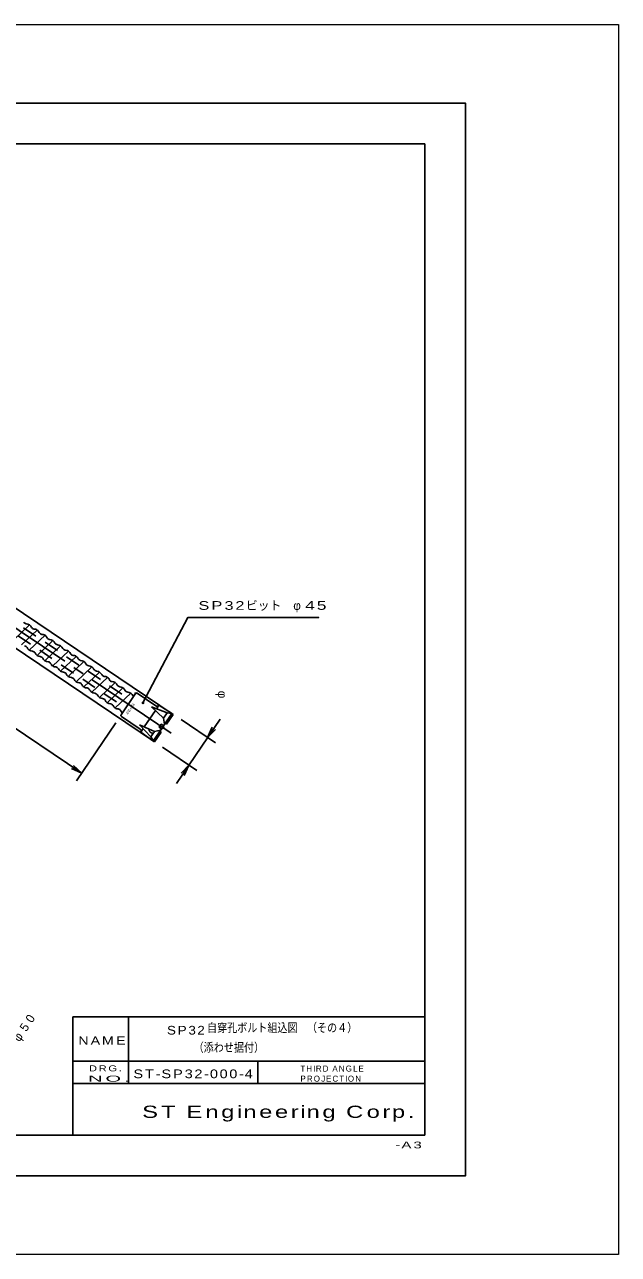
# Model space of a CAD drawing. Units: millimetres at full size, sheet at 1:3; details may follow other scales. Extents: x 60 to 2463, y 60 to 1722.
# Drawn here: x 1661 to 2463, y 60 to 1722 of the extents above; entities that cross this region are included whole.
import ezdxf
from ezdxf.enums import TextEntityAlignment as Align

# ---------------------------------------------------------------- set-up
doc = ezdxf.new("R2010")
doc.units = ezdxf.units.MM
doc.header["$LTSCALE"] = 3
doc.header["$PDMODE"] = 32
doc.header["$PDSIZE"] = 1.5
doc.linetypes.add('USER1', pattern=[58.333333, 43.333333, -5, 5, -5])
doc.linetypes.add('USER2', pattern=[11.666667, 6.666667, -5])
for name, color, linetype, lineweight in [('1 外形線', 7, 'Continuous', 25), ('3 隠れ線', 2, 'USER2', 25), ('4 中心線', 1, 'USER1', 25), ('6 寸法線', 4, 'Continuous', 25), ('7 枠・タイトル', 7, 'Continuous', 25), ('DEFPOINTS_3', 7, 'Continuous', 25), ('V-nasSTD', 7, 'Continuous', 13)]:
    doc.layers.add(name, color=color, linetype=linetype, lineweight=lineweight)
doc.styles.add('@ＭＳ Ｐゴシック', font='')
doc.styles.add('標準ベクトル', font='')
doc.styles.get('@ＭＳ Ｐゴシック').set_extended_font_data('@MS PGothic')
doc.styles.get('標準ベクトル').set_extended_font_data('標準ベクトル')

# ---------------------------------------------------------------- blocks, each defined once
blk = doc.blocks.new('open_arrow')
at = {"color": 0, "linetype": 'Continuous', "lineweight": -2}
blk.add_lwpolyline([(7.5, 1.25), (0, 0), (7.5, -1.25)], dxfattribs=at)
blk = doc.blocks.new('filled_dot')
at = {"color": 0, "linetype": 'Continuous', "lineweight": -2, "const_width": 1.25}
blk.add_lwpolyline([(-0.625, 0, 1), (0.625, 0, 1)], format="xyb", close=True, dxfattribs=at)

msp = doc.modelspace()

# ---------------------------------------------------------------- linework, layer by layer
at = {"layer": '1 外形線'}
for p, q in [((1376.99, 1117.019), (1862.081, 789.821)), ((1351.827, 1079.712), (1836.917, 752.514)), ((1646.704, 890.764), (1667.906, 910.84)), ((1657.233, 883.662), (1678.435, 903.739)), ((1665.61, 911.847), (1663.687, 912.16)), ((1670.71, 907.423), (1669.7, 909.089)), ((1676.139, 904.746), (1674.216, 905.058)), ((1681.239, 900.321), (1680.229, 901.987)), ((1686.667, 897.644), (1684.744, 897.956)), ((1667.762, 876.56), (1688.963, 896.637)), ((1678.291, 869.458), (1699.492, 889.535)), ((1688.82, 862.357), (1710.021, 882.433)), ((1691.767, 893.22), (1690.757, 894.885)), ((1697.196, 890.542), (1695.273, 890.855)), ((1702.296, 886.118), (1701.286, 887.783)), ((1707.725, 883.44), (1705.802, 883.753)), ((1665.968, 878.312), (1664.958, 879.977)), ((1671.981, 875.24), (1670.058, 875.553)), ((1676.497, 871.21), (1675.487, 872.876)), ((1682.51, 868.139), (1680.587, 868.451)), ((1687.026, 864.108), (1686.016, 865.774)), ((1699.348, 855.255), (1720.55, 875.332)), ((1709.877, 848.153), (1731.079, 868.23)), ((1712.825, 879.016), (1711.815, 880.682)), ((1718.254, 876.339), (1716.331, 876.651)), ((1723.354, 871.914), (1722.344, 873.58)), ((1728.782, 869.237), (1726.86, 869.55)), ((1733.882, 864.813), (1732.872, 866.478)), ((1693.039, 861.037), (1691.116, 861.349)), ((1697.554, 857.007), (1696.544, 858.672)), ((1703.567, 853.935), (1701.645, 854.248)), ((1708.083, 849.905), (1707.073, 851.57)), ((1720.406, 841.051), (1741.607, 861.128)), ((1730.935, 833.95), (1752.136, 854.026)), ((1739.311, 862.135), (1737.388, 862.448)), ((1744.411, 857.711), (1743.401, 859.376)), ((1749.84, 855.033), (1747.917, 855.346)), ((1754.94, 850.609), (1753.93, 852.275)), ((1760.369, 847.932), (1758.446, 848.244)), ((1714.096, 846.833), (1712.173, 847.146)), ((1718.612, 842.803), (1717.602, 844.469)), ((1724.625, 839.732), (1722.702, 840.044)), ((1729.141, 835.701), (1728.131, 837.367)), ((1735.154, 832.63), (1733.231, 832.942)), ((1741.463, 826.848), (1762.665, 846.925)), ((1751.992, 819.746), (1773.194, 839.823)), ((1762.521, 812.644), (1783.722, 832.721)), ((1765.469, 843.507), (1764.459, 845.173)), ((1770.898, 840.83), (1768.975, 841.143)), ((1775.998, 836.406), (1774.988, 838.071)), ((1781.426, 833.728), (1779.504, 834.041)), ((1739.67, 828.6), (1738.659, 830.265)), ((1745.682, 825.528), (1743.76, 825.841)), ((1750.198, 821.498), (1749.188, 823.163)), ((1756.211, 818.426), (1754.288, 818.739)), ((1760.727, 814.396), (1759.717, 816.062)), ((1773.05, 805.543), (1794.251, 825.619)), ((1783.579, 798.441), (1804.78, 818.518)), ((1786.526, 829.304), (1785.516, 830.969)), ((1791.955, 826.627), (1790.032, 826.939)), ((1811.201, 818.109), (1791.629, 789.093)), ((1797.055, 822.202), (1796.045, 823.868)), ((1802.484, 819.525), (1800.561, 819.837)), ((1807.584, 815.1), (1806.574, 816.766)), ((1838.569, 801.458), (1813.283, 818.514)), ((1766.74, 811.325), (1764.817, 811.637)), ((1771.256, 807.294), (1770.246, 808.96)), ((1777.269, 804.223), (1775.346, 804.536)), ((1781.785, 800.193), (1780.775, 801.858)), ((1849.018, 784.761), (1832.762, 800.003)), ((1832.762, 800.003), (1853.842, 791.913)), ((1842.732, 802.267), (1839.469, 797.429)), ((1859.594, 791.499), (1842.732, 802.267)), ((1787.798, 797.121), (1785.875, 797.434)), ((1792.313, 793.091), (1791.303, 794.757)), ((1817.319, 769.955), (1792.034, 787.01)), ((1837.934, 795.153), (1822.928, 772.905)), ((1860.174, 791.107), (1848.99, 774.526)), ((1853.842, 791.913), (1849.018, 784.761)), ((1849.018, 784.761), (1850.237, 776.375)), ((1862.081, 789.821), (1853.134, 776.557)), ((1859.964, 790.796), (1853.842, 791.914)), ((1862.081, 789.821), (1859.594, 791.499)), ((1816.494, 775.884), (1831.891, 759.369)), ((1836.715, 766.522), (1816.494, 775.884)), ((1818.13, 765.792), (1821.393, 770.629)), ((1834.43, 754.192), (1818.13, 765.792)), ((1831.891, 759.369), (1835.575, 764.831)), ((1846.194, 770.381), (1835.01, 753.801)), ((1836.326, 765.944), (1836.715, 766.522)), ((1836.715, 766.522), (1844.947, 768.533)), ((1845.864, 765.779), (1836.917, 752.514)), ((1845.923, 776.596), (1843.127, 772.45)), ((1843.127, 772.45), (1846.054, 770.174)), ((1846.194, 770.381), (1843.956, 771.891)), ((1845.864, 765.779), (1843.957, 767.065)), ((1849.13, 774.734), (1845.923, 776.596)), ((1849.109, 770.948), (1846.194, 770.381)), ((1848.99, 774.527), (1846.752, 776.036)), ((1848.99, 774.527), (1849.557, 771.611)), ((1853.134, 776.557), (1851.227, 777.843)), ((1835.221, 754.112), (1831.891, 759.369)), ((1836.917, 752.514), (1834.43, 754.192))]:
    msp.add_line(p, q, dxfattribs=at)
for centre, radius, start, end in [((1665.074, 917.997), 6, 215.36383, 256.63395), ((1663.992, 905.037), 7, 35.36613, 76.63387), ((1675.603, 910.896), 6, 215.36383, 256.63395), ((1674.52, 897.935), 7, 35.36613, 76.63387), ((1686.132, 903.794), 6, 215.36383, 256.63395), ((1685.049, 890.833), 7, 35.36613, 76.63387), ((1660.065, 876.505), 6, 35.36605, 76.63008), ((1696.66, 896.692), 6, 215.36383, 256.63395), ((1695.578, 883.732), 7, 35.36613, 76.63387), ((1707.189, 889.59), 6, 215.36383, 256.63395), ((1706.107, 876.63), 7, 35.36613, 76.63387), ((1671.676, 882.363), 7, 215.36613, 256.63387), ((1670.594, 869.403), 6, 35.36605, 76.63008), ((1682.205, 875.262), 7, 215.36613, 256.63387), ((1681.123, 862.301), 6, 35.36605, 76.63008), ((1717.718, 882.489), 6, 215.36383, 256.63395), ((1716.635, 869.528), 7, 35.36613, 76.63387), ((1728.247, 875.387), 6, 215.36383, 256.63395), ((1727.164, 862.427), 7, 35.36613, 76.63387), ((1738.775, 868.285), 6, 215.36383, 256.63395), ((1692.734, 868.16), 7, 215.36613, 256.63387), ((1691.651, 855.199), 6, 35.36605, 76.63008), ((1703.263, 861.058), 7, 215.36613, 256.63387), ((1702.18, 848.098), 6, 35.36605, 76.63008), ((1713.792, 853.956), 7, 215.36613, 256.63387), ((1737.693, 855.325), 7, 35.36613, 76.63387), ((1749.304, 861.184), 6, 215.36383, 256.63395), ((1748.222, 848.223), 7, 35.36613, 76.63387), ((1759.833, 854.082), 6, 215.36383, 256.63395), ((1758.751, 841.121), 7, 35.36613, 76.63387), ((1712.709, 840.996), 6, 35.36605, 76.63008), ((1724.32, 846.855), 7, 215.36613, 256.63387), ((1723.238, 833.894), 6, 35.36605, 76.63008), ((1734.849, 839.753), 7, 215.36613, 256.63387), ((1733.767, 826.792), 6, 35.36605, 76.63008), ((1770.362, 846.98), 6, 215.36383, 256.63395), ((1769.279, 834.02), 7, 35.36613, 76.63387), ((1780.891, 839.878), 6, 215.36383, 256.63395), ((1779.808, 826.918), 7, 35.36613, 76.63387), ((1745.378, 832.651), 7, 215.36613, 256.63387), ((1744.295, 819.691), 6, 35.36605, 76.63008), ((1755.907, 825.549), 7, 215.36613, 256.63387), ((1754.824, 812.589), 6, 35.36605, 76.63008), ((1766.435, 818.448), 7, 215.36613, 256.63387), ((1791.419, 832.777), 6, 215.36383, 256.63395), ((1790.337, 819.816), 7, 35.36613, 76.63387), ((1801.948, 825.675), 6, 215.36383, 256.63395), ((1800.866, 812.714), 7, 35.36613, 76.63387), ((1812.477, 818.573), 6, 215.36383, 228.35031), ((1812.444, 817.27), 1.5, 56, 146), ((1765.353, 805.487), 6, 35.36605, 76.63008), ((1776.964, 811.346), 7, 215.36613, 256.63387), ((1775.882, 798.386), 6, 35.36605, 76.63008), ((1787.493, 804.244), 7, 215.36613, 256.63387), ((1840.246, 803.946), 3, 236, 325.96794), ((1786.411, 791.284), 6, 35.36605, 76.63008), ((1792.872, 788.254), 1.5, 146, 236), ((1798.022, 797.142), 7, 215.36613, 229.44832), ((1815.642, 767.468), 3, 326, 56), ((1832.411, 768.421), 2.756, 175.53514, 189.28192), ((1832.179, 768.249), 2.546, 157.52469, 171.27146), ((1832.677, 768.533), 3.037, 190.55333, 204.30011), ((1831.995, 768.027), 2.475, 137.38868, 151.13546), ((1832.961, 768.578), 3.317, 202.99023, 216.73701), ((1833.249, 768.554), 3.538, 213.64379, 227.39057), ((1833.523, 768.463), 3.665, 223.27468, 237.02145), ((1833.767, 768.31), 3.681, 232.52672, 246.27349), ((1833.967, 768.102), 3.582, 241.99875, 255.74552), ((1834.113, 767.853), 3.382, 252.31442, 266.0612), ((1834.209, 767.289), 2.827, 278.46929, 292.21606), ((1834.155, 767.006), 2.59, 295.70666, 309.45343), ((1834.034, 766.743), 2.478, 315.46627, 329.21304), ((1833.855, 766.518), 2.532, 335.69429, 349.44106), ((1833.627, 766.341), 2.732, 353.96883, 7.71561), ((1844.515, 772.72), 1, 146, 236), ((1846.192, 775.207), 1, 56, 146), ((1849.084, 771.447), 0.5, 272.8713, 19.135), ((1834.195, 767.577), 3.114, 264.20126, 277.94804)]:
    msp.add_arc(centre, radius, start, end, dxfattribs=at)
msp.add_point((1811.201, 818.109), dxfattribs=at)
msp.add_point((1811.201, 818.109), dxfattribs=at)
msp.add_point((1811.201, 818.109), dxfattribs=at)
at = {"layer": '3 隠れ線'}
for p, q in [((1594.744, 935.161), (1797.78, 798.212)), ((1602.014, 945.939), (1805.049, 808.99)), ((1848.99, 774.526), (1846.194, 770.381))]:
    msp.add_line(p, q, dxfattribs=at)
at = {"layer": '4 中心線'}
msp.add_line((882.346, 1423.521), (1859.423, 764.474), dxfattribs=at)
at = {"layer": '6 寸法線'}
for p, q in [((886.434, 1285.126), (1738.534, 710.377)), ((1866.542, 696.345), (1925.257, 783.394)), ((1872.609, 782.719), (1919.01, 751.421)), ((1784.527, 778.564), (1731.433, 699.848)), ((1847.446, 745.413), (1893.847, 714.115))]:
    msp.add_line(p, q, dxfattribs=at)
msp.add_lwpolyline([(1821.219, 805.385), (1881.89, 920.893), (1888.14, 920.893), (2058.491, 920.893), (1973.316, 920.893)], dxfattribs=at)
at = {"layer": '7 枠・タイトル'}
for p, q in [((321.5, 1561), (2201.5, 1561)), ((2201.5, 1561), (2201.5, 221)), ((1726.5, 381), (2201.5, 381)), ((1726.5, 381), (1726.5, 221)), ((1801.5, 381), (1801.5, 291)), ((1726.5, 321), (2201.5, 321)), ((1976.5, 321), (1976.5, 291)), ((1726.5, 291), (2201.5, 291)), ((321.5, 221), (2201.5, 221))]:
    msp.add_line(p, q, dxfattribs=at)
at = {"layer": 'DEFPOINTS_3'}
msp.add_lwpolyline([(266.5, 166), (2256.5, 166), (2256.5, 1616), (266.5, 1616)], close=True, dxfattribs=at)
at = {"layer": 'V-nasSTD'}
msp.add_lwpolyline([(60, 60), (60, 1722), (2463, 1722), (2463, 60)], close=True, dxfattribs=at)

# ---------------------------------------------------------------- block references
at = {"layer": '6 寸法線'}
for name, p, xscale, yscale, rotation in [('filled_dot', (1821.219, 805.385), 1.5, 1.5, 62.3), ('open_arrow', (1908.482, 758.523), 2, 2, 56), ('open_arrow', (1738.534, 710.377), 2, 2, 146), ('open_arrow', (1883.318, 721.217), 2, 2, 236)]:
    msp.add_blockref(name, p, dxfattribs=dict(at, xscale=xscale, yscale=yscale, rotation=rotation))

# ---------------------------------------------------------------- texts
at = {"layer": '1 外形線', "style": '@ＭＳ Ｐゴシック', "width": 1.65}
msp.add_text('SP32', height=3.372, rotation=236, dxfattribs=at).set_placement((1810.596, 803.866), align=Align.TOP_LEFT)
at = {"layer": '6 寸法線', "style": '標準ベクトル'}
for s, p in [('ビット', (1960.14, 936.893)), ('φ', (2024.14, 936.893))]:
    msp.add_text(s, height=11.73, dxfattribs=at).set_placement(p, align=Align.MIDDLE_LEFT)
msp.add_text('φ', height=11.73, rotation=270, dxfattribs=at).set_placement((1928.396, 816.66), align=Align.MIDDLE_CENTER)
at = {"layer": '6 寸法線', "char_height": 11.73, "attachment_point": 4, "style": '標準ベクトル'}
for s, insert in [('\\T1.2;\\W1.4;SP32', (1896.14, 936.893)), ('\\T1.2;\\W1.5;45', (2040.14, 936.893))]:
    msp.add_mtext(s, dxfattribs=dict(at, insert=insert))
at = {"layer": '6 寸法線', "insert": (1663.467, 367.336), "char_height": 11.73, "attachment_point": 5, "rotation": 56, "style": '標準ベクトル'}
msp.add_mtext('\\T1.62;φ50', dxfattribs=at)
at = {"layer": '7 枠・タイトル', "style": '標準ベクトル', "width": 0.85}
for s, p in [('自穿孔ボルト組込図', (1907.643, 356.93)), ('（その４）', (2042.565, 356.93)), ('（添わせ据付）', (1889.549, 330.249))]:
    msp.add_text(s, height=11.73, dxfattribs=at).set_placement(p, align=Align.BOTTOM_LEFT)
at = {"layer": '7 枠・タイトル', "attachment_point": 7, "style": '標準ベクトル'}
for s, insert, char_height in [('\\T1.2;\\W1.15;SP32', (1853.674, 356.93), 11.73), ('\\T1.2;\\W1.3;NAME', (1734, 343.5), 11), ('\\T1.2;\\W2.5;\\~\\~NO.', (1729.259, 293.397), 8.065), ('\\T1.2;\\W1.4;DRG.', (1748.294, 307.249), 8.065), ('\\T1.2;\\W1.25;ST-SP32-000-4', (1808.285, 298), 11.73), ('\\T1.2;THIRD\\~ANGLE', (2033.742, 307.005), 8.065), ('\\T1.2;PROJECTION', (2033.814, 293.349), 8.065), ('\\T1.2;\\W1.45;ST\\~Engineering\\~Corp.', (1820.152, 239.533), 16.5)]:
    msp.add_mtext(s, dxfattribs=dict(at, insert=insert, char_height=char_height))
at = {"layer": 'DEFPOINTS_3', "insert": (2162.022, 203.179), "char_height": 9.164, "attachment_point": 7, "style": '標準ベクトル'}
msp.add_mtext('\\T1.2;\\W1.65;-A3', dxfattribs=at)

doc.saveas('drawing.dxf')
